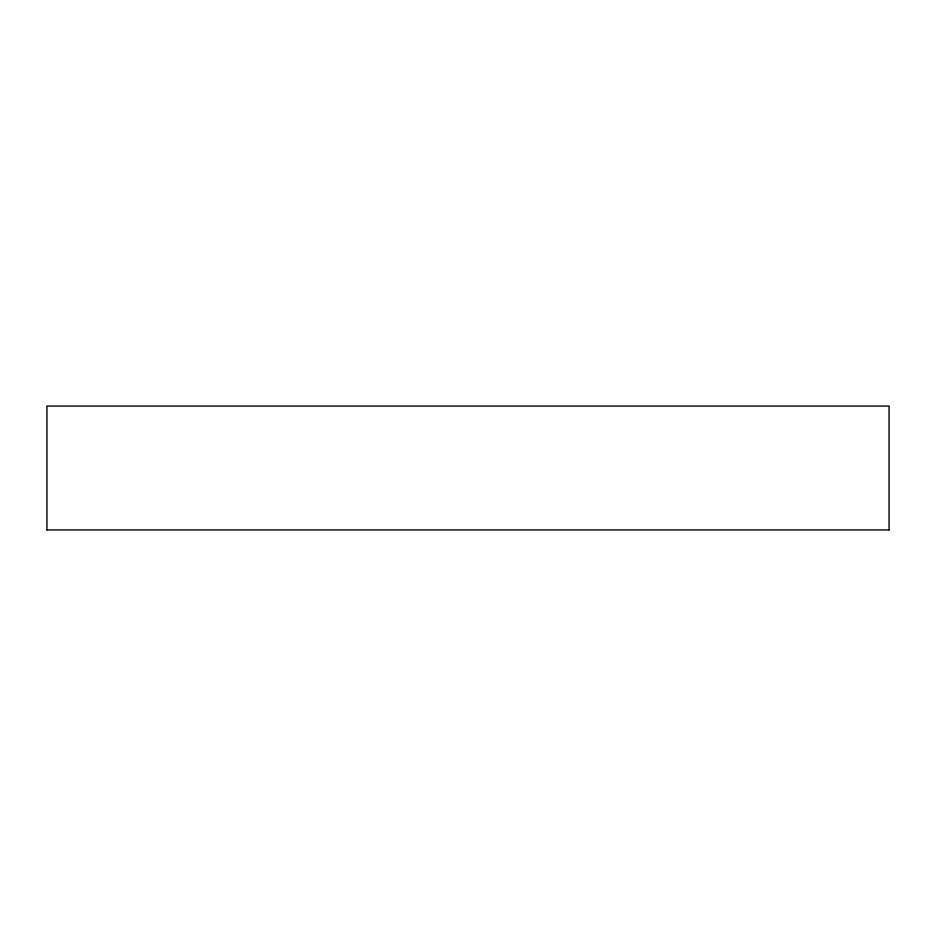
<?xml version="1.0" encoding="UTF-8"?>
<svg xmlns="http://www.w3.org/2000/svg" width="936" height="936" viewBox="0 0 936 936"><rect width="100%" height="100%" fill="white"/><g stroke="black" fill="none" stroke-linecap="round" stroke-linejoin="round"><path stroke-width="1.4" d="M46.8 529.94L889.2 529.94M889.06 529.94L889.06 406.06L46.94 406.06L46.94 529.94"/></g></svg>
